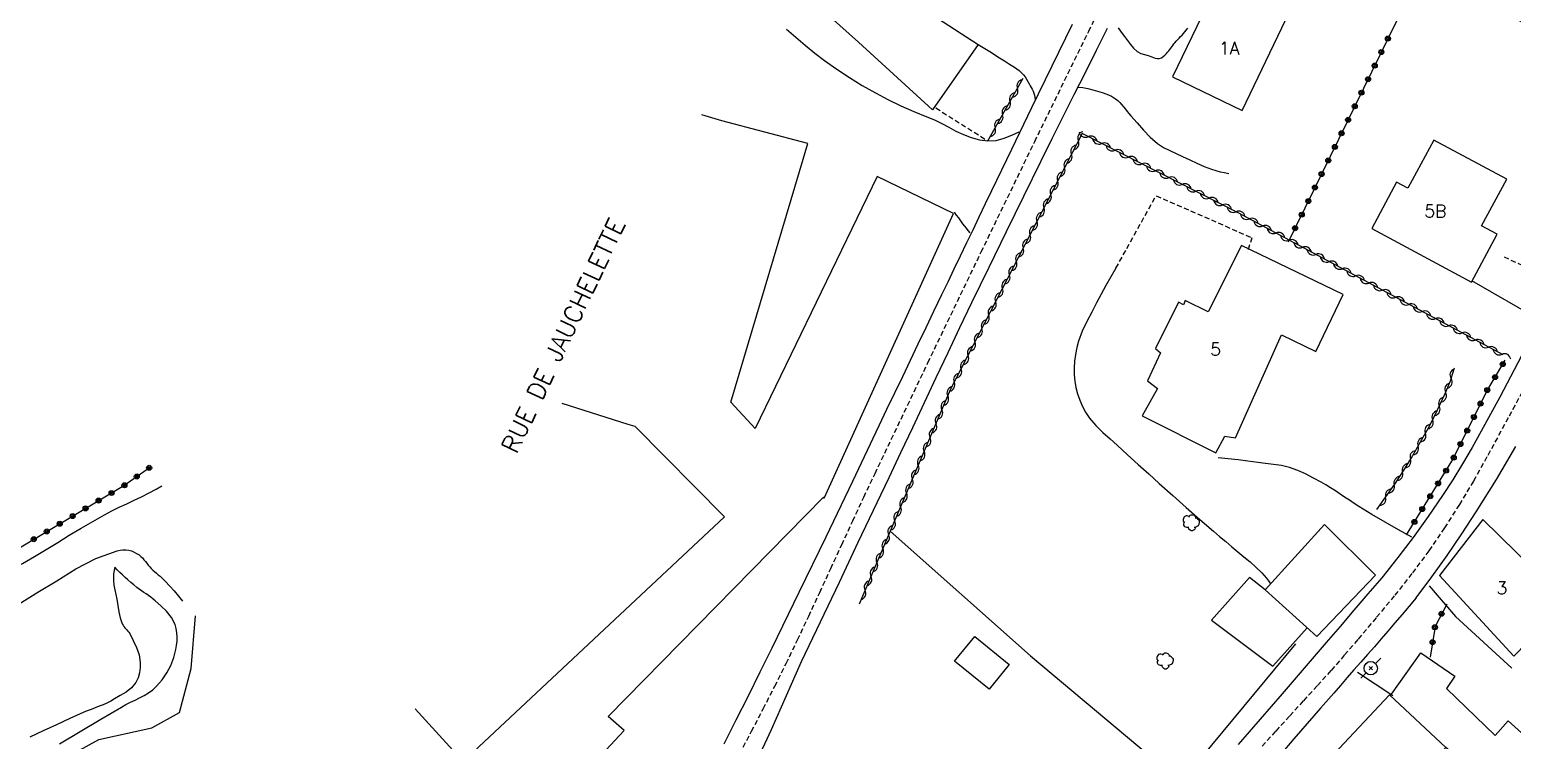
# Model space of a CAD drawing. Header units: millimetres. Extents: x 182998 to 184000, y 151998 to 153001.
# Drawn here: x 183125.3 to 183272.8, y 152287.4 to 152358.1 of the extents above; entities that cross this region are included whole.
import ezdxf
from ezdxf.enums import TextEntityAlignment as Align

# ---------------------------------------------------------------- set-up
doc = ezdxf.new("R2010")
doc.units = ezdxf.units.MM
doc.linetypes.add('DASHED', pattern=[0.75, 0.5, -0.25])
doc.layers.get('0').update_dxf_attribs({"linetype": 'CONTINUOUS'})
for name, color, linetype in [('W0001', 6, 'DASHED'), ('W0008', 7, 'CONTINUOUS'), ('W0017', 7, 'CONTINUOUS'), ('W0101', 7, 'CONTINUOUS'), ('W0104', 1, 'CONTINUOUS'), ('W0112', 1, 'DASHED'), ('W0211', 2, 'CONTINUOUS'), ('W0214', 2, 'CONTINUOUS'), ('W0300', 7, 'CONTINUOUS'), ('W0310', 3, 'CONTINUOUS'), ('W0322', 7, 'CONTINUOUS'), ('W0323', 7, 'CONTINUOUS'), ('W0473', 7, 'CONTINUOUS'), ('W0989', 7, 'CONTINUOUS'), ('W0991', 7, 'CONTINUOUS')]:
    doc.layers.add(name, color=color, linetype=linetype)
doc.styles.get("Standard").update_dxf_attribs({"font": 'romans.shx', "width": 0.85})

# ---------------------------------------------------------------- blocks, each defined once
blk = doc.blocks.new('T300')
for p, q in [((-0.8, 0.51), (-0.86, 0.34)), ((-0.86, 0.34), (-0.86, 0.17)), ((-0.86, 0.17), (-0.74, 0.06)), ((-0.69, 0.63), (-0.8, 0.51)), ((-0.8, -0.06), (-0.74, 0.06)), ((-0.74, 0.06), (-0.69, 0.11)), ((-0.57, 0.69), (-0.69, 0.63)), ((-0.46, 0.69), (-0.57, 0.69)), ((-0.29, 0.63), (-0.46, 0.69)), ((-0.29, 0.63), (-0.17, 0.74)), ((-0.23, 0.57), (-0.29, 0.63)), ((-0.17, 0.74), (-0.06, 0.8)), ((-0.06, 0.8), (0.06, 0.8)), ((0.06, 0.8), (0.23, 0.74)), ((0.23, 0.74), (0.34, 0.63)), ((0.34, 0.63), (0.4, 0.51)), ((0.46, 0.46), (0.34, 0.46)), ((0.4, 0.51), (0.4, 0.46)), ((0.57, 0.4), (0.46, 0.46)), ((0.57, 0.4), (0.69, 0.29)), ((0.69, 0.29), (0.74, 0.17)), ((0.74, 0.06), (0.69, -0.17)), ((0.74, 0.17), (0.74, 0.06)), ((-0.8, -0.17), (-0.8, -0.06)), ((-0.8, -0.23), (-0.8, -0.17)), ((-0.74, -0.34), (-0.8, -0.23)), ((-0.69, -0.4), (-0.74, -0.34)), ((-0.51, -0.46), (-0.69, -0.4)), ((-0.4, -0.46), (-0.51, -0.46)), ((-0.4, -0.46), (-0.34, -0.46)), ((-0.34, -0.46), (-0.34, -0.4)), ((-0.34, -0.51), (-0.34, -0.46)), ((-0.29, -0.63), (-0.34, -0.51)), ((-0.17, -0.74), (-0.29, -0.63)), ((-0.06, -0.8), (-0.17, -0.74)), ((0.06, -0.8), (-0.06, -0.8)), ((0.17, -0.74), (0.06, -0.8)), ((0.23, -0.69), (0.17, -0.74)), ((0.29, -0.46), (0.23, -0.46)), ((0.29, -0.63), (0.23, -0.69)), ((0.46, -0.4), (0.29, -0.46)), ((0.34, -0.51), (0.29, -0.63)), ((0.34, -0.51), (0.34, -0.46)), ((0.57, -0.34), (0.46, -0.4)), ((0.63, -0.29), (0.57, -0.34)), ((0.69, -0.17), (0.63, -0.29))]:
    blk.add_line(p, q)
blk = doc.blocks.new('T473')
for p, q in [((-0.166667, 0.166667), (0.166667, -0.166667)), ((-0.166667, -0.166667), (0.166667, 0.166667)), ((0.500001, 0.500001), (1.000002, 1.000002)), ((-1.000002, -1.000002), (-0.500001, -0.500001))]:
    blk.add_line(p, q)
blk.add_ellipse((0, 0), major_axis=(0.471405, 0.471405), ratio=1, start_param=5.4977871438, end_param=11.780972451)
blk = doc.blocks.new('t310o')
at = {"color": 0, "linetype": 'Continuous'}
for centre, start, end in [((-0.5, 0.38), 216.8699, 323.1304), ((0.5, -0.37), 36.8699, 143.1303)]:
    blk.add_arc(centre, 0.625, start, end, dxfattribs=at)
blk = doc.blocks.new('t323o')
at = {"color": 0, "linetype": 'Continuous'}
for radius in [0.25, 0.15]:
    blk.add_circle((0, 0), radius, dxfattribs=at)
blk = doc.blocks.new('t322o')
at = {"color": 0, "linetype": 'Continuous'}
for radius in [0.25, 0.15]:
    blk.add_circle((0, 0), radius, dxfattribs=at)

msp = doc.modelspace()

# ---------------------------------------------------------------- linework, layer by layer
at = {"layer": 'W0001'}
for points in [[(183195.97, 152286.08), (183197.15, 152288.31), (183198.31, 152290.55), (183199.46, 152292.79), (183200.59, 152295.05), (183201.72, 152297.4), (183202.83, 152299.75), (183203.93, 152302.12), (183205.03, 152304.49), (183206.12, 152306.85), (183207.21, 152309.22), (183208.31, 152311.59), (183209.43, 152313.94), (183214.69, 152324.96), (183219.99, 152335.96), (183225.32, 152346.95), (183230.69, 152357.91), (183233.29, 152363.19)], [(183274.52, 152323.36), (183272.41, 152319.47), (183270.29, 152315.58), (183268.95, 152313.19), (183267.55, 152310.84), (183266.07, 152308.53), (183264.52, 152306.26), (183262.84, 152303.98), (183261.08, 152301.76), (183259.27, 152299.58), (183257.44, 152297.42), (183256.11, 152295.87), (183254.77, 152294.34), (183253.4, 152292.83), (183252.03, 152291.32), (183250.65, 152289.81), (183249.28, 152288.31), (183247.92, 152286.79)]]:
    msp.add_lwpolyline(points, dxfattribs=at)
at = {"layer": 'W0008'}
for points in [[(183202.1, 152295.24), (183203.99, 152299.19), (183205.88, 152303.14), (183207.76, 152307.1), (183209.65, 152311.05), (183210.83, 152313.54), (183212, 152316.02), (183213.18, 152318.51), (183214.35, 152321), (183215.52, 152323.48), (183216.7, 152325.97), (183217.88, 152328.45), (183219.07, 152330.93), (183220.78, 152334.46), (183222.5, 152337.99), (183224.23, 152341.51), (183225.96, 152345.03), (183227.05, 152347.23), (183228.15, 152349.43), (183229.25, 152351.63), (183230.35, 152353.82), (183231.46, 152356.01), (183232.55, 152358.21)], [(183209.84, 152318.71), (183210.62, 152320.33), (183211.4, 152321.96), (183212.18, 152323.59), (183212.96, 152325.21), (183213.73, 152326.84), (183214.51, 152328.46), (183215.29, 152330.09), (183216.07, 152331.72), (183216.69, 152333.01), (183217.31, 152334.3), (183217.93, 152335.59), (183218.55, 152336.89), (183219.18, 152338.18), (183219.8, 152339.47), (183220.42, 152340.77), (183221.04, 152342.06), (183223.04, 152346.2), (183225.04, 152350.34), (183227.05, 152354.48), (183229.07, 152358.61)], [(183290.19, 152358.31), (183289.26, 152356.42), (183288.33, 152354.53), (183287.4, 152352.64), (183286.47, 152350.75), (183285.54, 152348.86), (183284.6, 152346.97), (183283.66, 152345.09), (183281.98, 152341.76), (183280.29, 152338.43), (183278.6, 152335.11), (183276.89, 152331.8), (183275.13, 152328.37), (183273.37, 152324.94), (183271.58, 152321.52), (183269.73, 152318.14), (183268.81, 152316.52), (183267.88, 152314.9), (183266.91, 152313.31), (183265.89, 152311.74), (183264.45, 152309.65), (183262.96, 152307.59), (183261.43, 152305.57), (183259.84, 152303.58)], [(183194.41, 152287.05), (183195.62, 152289.44), (183196.83, 152291.83), (183198.02, 152294.22), (183199.21, 152296.62), (183201.89, 152302.13), (183204.56, 152307.65), (183207.21, 152313.18), (183209.84, 152318.71)], [(183263.26, 152301.58), (183264.82, 152303.67), (183266.34, 152305.78), (183267.81, 152307.93), (183269.23, 152310.11), (183271.24, 152313.34), (183273.17, 152316.62)], [(183259.84, 152303.58), (183258.46, 152301.96), (183257.07, 152300.35), (183255.69, 152298.73), (183254.3, 152297.12), (183252.12, 152294.58), (183249.93, 152292.04), (183247.74, 152289.5), (183245.54, 152286.98)], [(183263.26, 152301.58), (183262.56, 152300.75), (183261.86, 152299.92), (183261.15, 152299.1), (183260.45, 152298.27), (183259.78, 152297.5), (183259.1, 152296.72), (183258.43, 152295.95), (183257.75, 152295.18), (183257.07, 152294.41), (183256.4, 152293.64), (183255.72, 152292.87), (183255.05, 152292.1), (183253.73, 152290.59), (183252.41, 152289.08), (183251.09, 152287.56), (183249.79, 152286.04)], [(183186.37, 152259.18), (183186.73, 152260.73), (183187.13, 152262.26), (183187.58, 152263.79), (183188.08, 152265.29), (183188.84, 152267.39), (183189.67, 152269.46), (183190.56, 152271.51), (183191.5, 152273.53), (183192.02, 152274.59), (183192.56, 152275.63), (183193.13, 152276.66), (183193.71, 152277.69), (183194.29, 152278.71), (183194.86, 152279.74), (183195.42, 152280.78), (183195.96, 152281.82), (183197.57, 152285.14), (183199.14, 152288.48), (183200.64, 152291.85), (183202.1, 152295.24)]]:
    msp.add_lwpolyline(points, dxfattribs=at)
at = {"layer": 'W0017'}
for points in [[(183200.61, 152358.12), (183201.54, 152357.31), (183202.47, 152356.52), (183203.43, 152355.74), (183204.41, 152355.01), (183205.64, 152354.14), (183206.89, 152353.31), (183208.16, 152352.52), (183209.46, 152351.77), (183210.71, 152351.11), (183211.98, 152350.49), (183213.28, 152349.92), (183214.59, 152349.4), (183215.34, 152349.09), (183216.06, 152348.74), (183216.77, 152348.36), (183217.48, 152347.98), (183218.23, 152347.63), (183219, 152347.33), (183219.81, 152347.11), (183220.64, 152347), (183221.47, 152347.06), (183222.28, 152347.28), (183223.04, 152347.59), (183223.78, 152347.9)], [(183233.6, 152358.24), (183233.92, 152357.8), (183234.25, 152357.38), (183234.54, 152356.99), (183234.83, 152356.6), (183235.14, 152356.22), (183235.52, 152355.9), (183235.86, 152355.71), (183236.23, 152355.58), (183236.6, 152355.48), (183236.97, 152355.38), (183237.14, 152355.31), (183237.31, 152355.24), (183237.51, 152355.19), (183237.7, 152355.19), (183237.92, 152355.27), (183238.1, 152355.4), (183238.26, 152355.54), (183238.41, 152355.69), (183238.53, 152355.82), (183238.64, 152355.95), (183238.75, 152356.08), (183238.85, 152356.22), (183238.95, 152356.36), (183239.05, 152356.5), (183239.15, 152356.64), (183239.25, 152356.77), (183239.39, 152356.93), (183239.54, 152357.08), (183239.68, 152357.23), (183239.83, 152357.38), (183239.98, 152357.53), (183240.12, 152357.68), (183240.26, 152357.84), (183240.39, 152358.01), (183240.53, 152358.22)], [(183219.7, 152356.59), (183220.36, 152356.19), (183221.02, 152355.79), (183221.66, 152355.38), (183222.31, 152354.95), (183222.79, 152354.64), (183223.29, 152354.33), (183223.77, 152353.99), (183224.2, 152353.59), (183224.37, 152353.37), (183224.5, 152353.14), (183224.63, 152352.9), (183224.75, 152352.67), (183224.86, 152352.49), (183224.96, 152352.32), (183225.06, 152352.14), (183225.15, 152351.95), (183225.22, 152351.75), (183225.28, 152351.54), (183225.33, 152351.33), (183225.36, 152351.11)], [(183229.62, 152352.36), (183230.11, 152352.3), (183230.6, 152352.21), (183231.09, 152352.09), (183231.57, 152351.96), (183232.03, 152351.81), (183232.49, 152351.65), (183232.94, 152351.45), (183233.36, 152351.19), (183233.58, 152351.01), (183233.79, 152350.82), (183233.98, 152350.6), (183234.16, 152350.38), (183234.33, 152350.16), (183234.5, 152349.94), (183234.67, 152349.72), (183234.86, 152349.51), (183235.5, 152348.79), (183236.14, 152348.07), (183236.81, 152347.37), (183237.54, 152346.74), (183238.13, 152346.36), (183238.75, 152346.04), (183239.39, 152345.75), (183240.02, 152345.45), (183240.73, 152345.11), (183241.45, 152344.78), (183242.17, 152344.47), (183242.91, 152344.19), (183243.33, 152344.06), (183243.76, 152343.94), (183244.19, 152343.85), (183244.62, 152343.77)], [(183218.89, 152337.87), (183218.7, 152338.09), (183218.53, 152338.32), (183218.35, 152338.54), (183218.17, 152338.77), (183217.96, 152339.05), (183217.75, 152339.34), (183217.54, 152339.63), (183217.33, 152339.93)], [(183233.39, 152334.35), (183232.88, 152333.5), (183232.4, 152332.64), (183231.92, 152331.77), (183231.47, 152330.9), (183230.98, 152329.98), (183230.49, 152329.05), (183230.04, 152328.1), (183229.68, 152327.11), (183229.49, 152326.45), (183229.36, 152325.77), (183229.27, 152325.09), (183229.23, 152324.4), (183229.24, 152323.76), (183229.3, 152323.12), (183229.41, 152322.49), (183229.57, 152321.87), (183229.79, 152321.23), (183230.06, 152320.61), (183230.38, 152320.02), (183230.76, 152319.45), (183231.38, 152318.7), (183232.08, 152318.03), (183232.81, 152317.39), (183233.52, 152316.74), (183234.55, 152315.78), (183235.6, 152314.83), (183236.65, 152313.89), (183237.7, 152312.95), (183239.05, 152311.75), (183240.39, 152310.56), (183241.75, 152309.37), (183243.1, 152308.19), (183243.7, 152307.67), (183244.31, 152307.17), (183244.92, 152306.66), (183245.53, 152306.16), (183246.13, 152305.66), (183246.73, 152305.14), (183247.32, 152304.61), (183247.89, 152304.06), (183248.13, 152303.8), (183248.36, 152303.53), (183248.57, 152303.25), (183248.78, 152302.97)], [(183268.76, 152333.14), (183275.54, 152329.22)], [(183262.82, 152307.6), (183261.49, 152308.34), (183260.17, 152309.1), (183258.85, 152309.87), (183257.55, 152310.66), (183257.08, 152310.96), (183256.61, 152311.27), (183256.14, 152311.58), (183255.68, 152311.89), (183255.22, 152312.21), (183254.75, 152312.51), (183254.27, 152312.81), (183253.79, 152313.08), (183253.03, 152313.49), (183252.26, 152313.89), (183251.47, 152314.24), (183250.65, 152314.53), (183249.87, 152314.72), (183249.08, 152314.84), (183248.28, 152314.93), (183247.49, 152315.03), (183246.52, 152315.16), (183245.54, 152315.29), (183244.56, 152315.4), (183243.57, 152315.5)], [(183114.38, 152299.76), (183116.67, 152300.85), (183118.95, 152301.98), (183121.21, 152303.14), (183123.46, 152304.34), (183124.64, 152305), (183125.81, 152305.68), (183126.97, 152306.38), (183128.13, 152307.09), (183129.28, 152307.79), (183130.45, 152308.49), (183131.62, 152309.18), (183132.8, 152309.84), (183133.52, 152310.22), (183134.26, 152310.58), (183135, 152310.93), (183135.74, 152311.28), (183136.48, 152311.63), (183137.22, 152312), (183137.94, 152312.39), (183138.48, 152312.72)], [(183116.9, 152296.37), (183126.14, 152302.13), (183128.03, 152303.28), (183129.94, 152304.45), (183131.94, 152305.5), (183134.06, 152306.26), (183134.34, 152306.32), (183134.62, 152306.35), (183134.91, 152306.35), (183135.19, 152306.31), (183135.47, 152306.24), (183135.73, 152306.13), (183135.98, 152306), (183136.22, 152305.84), (183136.4, 152305.7), (183136.56, 152305.54), (183136.71, 152305.37), (183136.85, 152305.19), (183136.99, 152305.01), (183137.13, 152304.83), (183137.28, 152304.66), (183137.43, 152304.5), (183137.6, 152304.33), (183137.77, 152304.18), (183137.95, 152304.02), (183138.13, 152303.87), (183138.31, 152303.72), (183138.49, 152303.56), (183138.66, 152303.4), (183138.83, 152303.23), (183139.28, 152302.75), (183139.71, 152302.26), (183140.13, 152301.75), (183140.54, 152301.23)], [(183264.55, 152302.76), (183267.17, 152299.71), (183272.76, 152294.58)], [(183257.42, 152294.17), (183260.92, 152291.85)]]:
    msp.add_lwpolyline(points, dxfattribs=at)
at = {"layer": 'W0101'}
for points in [[(183218.73, 152371.93), (183212.15, 152361.51), (183219.7, 152356.59), (183215.15, 152350.11), (183207.78, 152356.82), (183202.83, 152361.27), (183199.32, 152364.26)], [(183217.23, 152339.8), (183209.65, 152343.48), (183197.52, 152318.42), (183195.07, 152321.03), (183202.75, 152346.74), (183194.2, 152349.01), (183192.2, 152349.59)], [(183160.77, 152283.45), (183163.89, 152280.17), (183163.2, 152279.29), (183171.03, 152273.14), (183174.97, 152277.66), (183179.46, 152273.26), (183183.86, 152277.77), (183179.02, 152282.51), (183184.47, 152288.38), (183182.87, 152289.78), (183204.31, 152311.58), (183204.36, 152311.48), (183217.23, 152339.8)], [(183178.28, 152320.94), (183184.83, 152318.84), (183185.54, 152318.63), (183194.44, 152309.63), (183168.47, 152285.29), (183163.68, 152290.55)], [(183204.36, 152311.48), (183204.31, 152311.58)], [(183269.89, 152309.35), (183278.24, 152301.19), (183272.98, 152295.77), (183265.57, 152303.81)], [(183269.89, 152309.35), (183265.57, 152303.81)]]:
    msp.add_lwpolyline(points, dxfattribs=at)
for points in [[(183243.36, 152362.4), (183239.02, 152353.38), (183245.96, 152350.04), (183250.3, 152359.07), (183243.36, 152362.4)], [(183262.44, 152342.31), (183261.31, 152342.91), (183258.84, 152338.28), (183268.77, 152332.97), (183271.32, 152337.73), (183269.77, 152338.56), (183272.26, 152343.2), (183265, 152347.08), (183262.44, 152342.31)], [(183245.28, 152317.48), (183249.86, 152327.74), (183253.28, 152326.06), (183255.99, 152331.74), (183245.89, 152336.59), (183242.55, 152330.01), (183240.28, 152331.14), (183240.1, 152330.72), (183239.62, 152330.98), (183237.34, 152326.35), (183237.84, 152325.95), (183236.52, 152323.14), (183237.52, 152322.4), (183235.99, 152319.66), (183243.34, 152316), (183244.23, 152317.64)]]:
    msp.add_lwpolyline(points, close=True, dxfattribs=at)
at = {"layer": 'W0104'}
for points in [[(183259.21, 152303.84), (183254.14, 152308.88), (183248.24, 152302.38), (183253.39, 152297.72)], [(183248.24, 152302.38), (183246.67, 152303.59), (183242.9, 152299.35), (183248.99, 152294.77), (183252.42, 152298.58)], [(183253.39, 152297.72), (183259.21, 152303.84)], [(183260.8, 152291.99), (183263.72, 152296.1), (183267.09, 152293.78), (183266.26, 152292.57), (183271.11, 152287.89), (183272.4, 152289.35), (183277.75, 152284.53), (183274.25, 152280.23), (183266.2, 152286.68)]]:
    msp.add_lwpolyline(points, dxfattribs=at)
for points in [[(183219.35, 152297.72), (183222.76, 152294.94), (183220.77, 152292.49), (183217.35, 152295.27), (183219.35, 152297.72)], [(183260.61, 152291.94), (183253.56, 152284.44), (183259.15, 152279.18), (183266.2, 152286.68)]]:
    msp.add_lwpolyline(points, close=True, dxfattribs=at)
at = {"layer": 'W0112'}
for points in [[(183215.49, 152350.28), (183220.64, 152347)], [(183233.39, 152334.35), (183237.39, 152341.56), (183246.91, 152337.38), (183246.47, 152335.93)], [(183272, 152335.48), (183273.87, 152334.61), (183275.79, 152338.67), (183277.73, 152337.69)]]:
    msp.add_lwpolyline(points, dxfattribs=at)
at = {"layer": 'W0211'}
msp.add_lwpolyline([(183128.31, 152287.06), (183130.37, 152288.28), (183132.42, 152289.5), (183134.47, 152290.72), (183134.91, 152290.96), (183135.36, 152291.19), (183135.82, 152291.41), (183136.27, 152291.63), (183136.73, 152291.87), (183137.17, 152292.14), (183137.58, 152292.44), (183137.97, 152292.78), (183138.53, 152293.41), (183139, 152294.11), (183139.39, 152294.86), (183139.68, 152295.65), (183139.79, 152296.05), (183139.88, 152296.45), (183139.96, 152296.85), (183140, 152297.26), (183140.02, 152297.68), (183139.99, 152298.1), (183139.93, 152298.52), (183139.81, 152298.93), (183139.46, 152299.63), (183138.95, 152300.24), (183138.39, 152300.77), (183137.83, 152301.27), (183137.62, 152301.46), (183137.4, 152301.63), (183137.17, 152301.8), (183136.94, 152301.96), (183136.7, 152302.12), (183136.47, 152302.28), (183136.24, 152302.45), (183136.01, 152302.62), (183135.71, 152302.86), (183135.41, 152303.1), (183135.12, 152303.35), (183134.83, 152303.61), (183134.57, 152303.86), (183134.31, 152304.11), (183134.06, 152304.37), (183133.81, 152304.63)], dxfattribs=at)
at = {"layer": 'W0214'}
msp.add_lwpolyline([(183133.81, 152304.63), (183133.74, 152304.3), (183133.69, 152303.97), (183133.67, 152303.64), (183133.67, 152303.31), (183133.71, 152302.83), (183133.8, 152302.36), (183133.9, 152301.9), (183134, 152301.43), (183134.11, 152300.82), (183134.2, 152300.2), (183134.33, 152299.58), (183134.55, 152298.98), (183134.63, 152298.85), (183134.72, 152298.72), (183134.82, 152298.6), (183134.92, 152298.49), (183135.02, 152298.38), (183135.12, 152298.27), (183135.22, 152298.15), (183135.3, 152298.02), (183135.65, 152297.35), (183135.97, 152296.65), (183136.22, 152295.92), (183136.34, 152295.15), (183136.35, 152294.64), (183136.28, 152294.13), (183136.14, 152293.63), (183135.9, 152293.17), (183135.47, 152292.64), (183134.93, 152292.21), (183134.35, 152291.85), (183133.78, 152291.52), (183133.41, 152291.31), (183133.03, 152291.12), (183132.64, 152290.95), (183132.24, 152290.8), (183131.85, 152290.64), (183131.45, 152290.49), (183131.06, 152290.33), (183130.67, 152290.17), (183129.34, 152289.57), (183128, 152288.96), (183126.68, 152288.34), (183125.35, 152287.71)], dxfattribs=at)
at = {"layer": 'W0300'}
for points in [[(183210.92, 152308.2), (183224.88, 152295.82), (183239.87, 152283.26), (183251.3, 152297)], [(183126.15, 152284.13), (183132.21, 152287.49), (183137.5, 152288.65), (183140.23, 152290.19), (183141.41, 152294.55), (183141.83, 152299.78)]]:
    msp.add_lwpolyline(points, dxfattribs=at)
at = {"layer": 'W0310'}
for points in [[(183220.64, 152347), (183224.18, 152353.25)], [(183271.92, 152325.72), (183245.62, 152339.82), (183230.02, 152347.74), (183216.91, 152322.24), (183207.85, 152300.95)], [(183259.34, 152310.37), (183260.25, 152311.62), (183261.13, 152312.89), (183261.98, 152314.19), (183262.79, 152315.51), (183263.7, 152317.07), (183264.57, 152318.65), (183265.39, 152320.26), (183266.15, 152321.9), (183266.42, 152322.53), (183266.66, 152323.16), (183266.88, 152323.8), (183267.08, 152324.45)]]:
    msp.add_lwpolyline(points, dxfattribs=at)
at = {"layer": 'W0322'}
msp.add_lwpolyline([(183115.32, 152301.47), (183122.09, 152305.23), (183134.72, 152312.74), (183137.36, 152314.59)], dxfattribs=at)
at = {"layer": 'W0323'}
for points in [[(183250.55, 152336.98), (183263.89, 152364.19), (183274.31, 152358.54)], [(183262.29, 152307.85), (183266.81, 152315.16), (183270.37, 152322.3), (183272.1, 152325.19)], [(183266.29, 152300.95), (183265.13, 152298.74), (183264.66, 152295.68)]]:
    msp.add_lwpolyline(points, dxfattribs=at)

# ---------------------------------------------------------------- block references
at = {"layer": 'W0300'}
for p in [(183240.94, 152309.04), (183238.33, 152295.3)]:
    msp.add_blockref('T300', p, dxfattribs=at)
at = {"layer": 'W0310'}
for p, rotation in [((183223.6, 152352.22), 60.44099539258148), ((183222.86, 152350.92), 60.44099539258148), ((183222.12, 152349.61), 60.44099539258148), ((183221.38, 152348.31), 60.44099539258148), ((183229.65, 152347.02), 242.8028763261135), ((183230.63, 152347.43), 153.0911239538071), ((183231.97, 152346.75), 153.0911239538071), ((183228.96, 152345.69), 242.8028763261135), ((183233.3, 152346.08), 153.0911239538071), ((183234.64, 152345.4), 153.0911239538071), ((183227.59, 152343.02), 242.8028763261135), ((183228.27, 152344.35), 242.8028763261135), ((183235.98, 152344.72), 153.0911239538071), ((183237.32, 152344.04), 153.0911239538071), ((183238.65, 152343.36), 153.0911239538071), ((183226.9, 152341.68), 242.8028763261135), ((183239.99, 152342.68), 153.0911239538071), ((183241.33, 152342), 153.0911239538071), ((183226.22, 152340.35), 242.8028763261135), ((183242.67, 152341.32), 153.0911239538071), ((183244, 152340.65), 153.0911239538071), ((183225.53, 152339.01), 242.8028763261135), ((183245.34, 152339.97), 153.0911239538071), ((183246.67, 152339.26), 151.7877694206475), ((183224.85, 152337.68), 242.8028763261135), ((183247.99, 152338.55), 151.7877694206475), ((183249.31, 152337.85), 151.7877694206475), ((183224.16, 152336.35), 242.8028763261135), ((183250.63, 152337.14), 151.7877694206475), ((183251.95, 152336.43), 151.7877694206475), ((183223.47, 152335.01), 242.8028763261135), ((183253.28, 152335.72), 151.7877694206475), ((183254.6, 152335.01), 151.7877694206475), ((183222.79, 152333.68), 242.8028763261135), ((183255.92, 152334.3), 151.7877694206475), ((183257.24, 152333.59), 151.7877694206475), ((183222.1, 152332.34), 242.8028763261135), ((183258.56, 152332.88), 151.7877694206475), ((183259.89, 152332.17), 151.7877694206475), ((183261.21, 152331.46), 151.7877694206475), ((183220.73, 152329.68), 242.8028763261135), ((183221.42, 152331.01), 242.8028763261135), ((183262.53, 152330.75), 151.7877694206475), ((183263.85, 152330.05), 151.7877694206475), ((183220.05, 152328.34), 242.8028763261135), ((183265.17, 152329.34), 151.7877694206475), ((183266.49, 152328.63), 151.7877694206475), ((183219.36, 152327.01), 242.8028763261135), ((183267.82, 152327.92), 151.7877694206475), ((183269.14, 152327.21), 151.7877694206475), ((183218.68, 152325.67), 242.8028763261135), ((183270.46, 152326.5), 151.7877694206475), ((183271.78, 152325.79), 151.7877694206475), ((183217.99, 152324.34), 242.8028763261135), ((183217.3, 152323), 242.8028763261135), ((183266.73, 152323.37), 71.15441904488509), ((183216.66, 152321.65), 246.9326176376563), ((183266.19, 152321.98), 67.18577838586992), ((183216.07, 152320.27), 246.9326176376563), ((183265.56, 152320.61), 65.04827971718498), ((183215.49, 152318.89), 246.9326176376563), ((183264.18, 152317.95), 61.1571535696615), ((183264.89, 152319.27), 62.91391386467336), ((183214.9, 152317.51), 246.9326176376563), ((183263.45, 152316.64), 59.77844404160482), ((183214.31, 152316.13), 246.9326176376563), ((183262.69, 152315.35), 58.40308793318054), ((183213.72, 152314.75), 246.9326176376563), ((183261.9, 152314.07), 56.8743293519079), ((183212.55, 152311.99), 246.9326176376563), ((183213.13, 152313.37), 246.9326176376563), ((183261.08, 152312.82), 55.34557165247356), ((183211.96, 152310.61), 246.9326176376563), ((183260.22, 152311.58), 53.81681483563521), ((183211.37, 152309.23), 246.9326176376563), ((183210.78, 152307.85), 246.9326176376563), ((183210.2, 152306.47), 246.9326176376563), ((183209.61, 152305.09), 246.9326176376563), ((183209.02, 152303.71), 246.9326176376563), ((183208.43, 152302.33), 246.9326176376563)]:
    msp.add_blockref('t310o', p, dxfattribs=dict(at, rotation=rotation))
at = {"layer": 'W0322'}
for p, rotation in [((183137.23, 152314.5), 35.06656708464342), ((183134.77, 152312.77), 35.06656708464342), ((183136, 152313.64), 35.06656708464342), ((183132.2, 152311.24), 30.70267327517962), ((183133.49, 152312), 30.70267327517962), ((183129.62, 152309.71), 30.70267327517962), ((183130.91, 152310.47), 30.70267327517962), ((183128.33, 152308.94), 30.70267327517962), ((183125.75, 152307.41), 30.70267327517962), ((183127.04, 152308.17), 30.70267327517962)]:
    msp.add_blockref('t322o', p, dxfattribs=dict(at, rotation=rotation))
at = {"layer": 'W0323'}
for p, rotation in [((183260.45, 152357.18), 63.88290806449522), ((183259.79, 152355.84), 63.88290806449522), ((183259.13, 152354.49), 63.88290806449522), ((183258.47, 152353.14), 63.88290806449522), ((183257.81, 152351.8), 63.88290806449522), ((183257.15, 152350.45), 63.88290806449522), ((183256.49, 152349.1), 63.88290806449522), ((183255.83, 152347.76), 63.88290806449522), ((183255.17, 152346.41), 63.88290806449522), ((183253.85, 152343.71), 63.88290806449522), ((183254.51, 152345.06), 63.88290806449522), ((183253.19, 152342.37), 63.88290806449522), ((183252.53, 152341.02), 63.88290806449522), ((183251.87, 152339.67), 63.88290806449522), ((183251.21, 152338.33), 63.88290806449522), ((183271.87, 152324.81), 59.0391931675089), ((183271.1, 152323.52), 59.0391931675089), ((183270.33, 152322.23), 63.5225357882766), ((183269.66, 152320.89), 63.5225357882766), ((183269, 152319.55), 63.5225357882766), ((183268.33, 152318.2), 63.5225357882766), ((183267.66, 152316.86), 63.5225357882766), ((183266.23, 152314.22), 58.25766804013719), ((183266.99, 152315.52), 63.5225357882766), ((183265.44, 152312.95), 58.25766804013719), ((183264.65, 152311.67), 58.25766804013719), ((183263.86, 152310.4), 58.25766804013719), ((183263.08, 152309.12), 58.25766804013719), ((183265.78, 152299.99), 242.303489989594), ((183265.12, 152298.65), 261.29556931097), ((183264.89, 152297.17), 261.29556931097)]:
    msp.add_blockref('t323o', p, dxfattribs=dict(at, rotation=rotation))
at = {"layer": 'W0473'}
msp.add_blockref('T473', (183258.74, 152294.58), dxfattribs=at)

# ---------------------------------------------------------------- texts
at = {"layer": 'W0989'}
msp.add_text('RUE DE JAUCHELETTE  ', height=1.75, rotation=64.6974, dxfattribs=at).set_placement((183178.93, 152328.75), align=Align.MIDDLE_CENTER)
at = {"layer": 'W0991'}
for s, p in [('1A', (183244.66, 152356.22)), ('5B', (183265.17, 152340.03)), ('5', (183243.31, 152326.29)), ('3', (183271.79, 152302.56))]:
    msp.add_text(s, height=1.25, dxfattribs=at).set_placement(p, align=Align.MIDDLE_CENTER)

doc.saveas('drawing.dxf')
